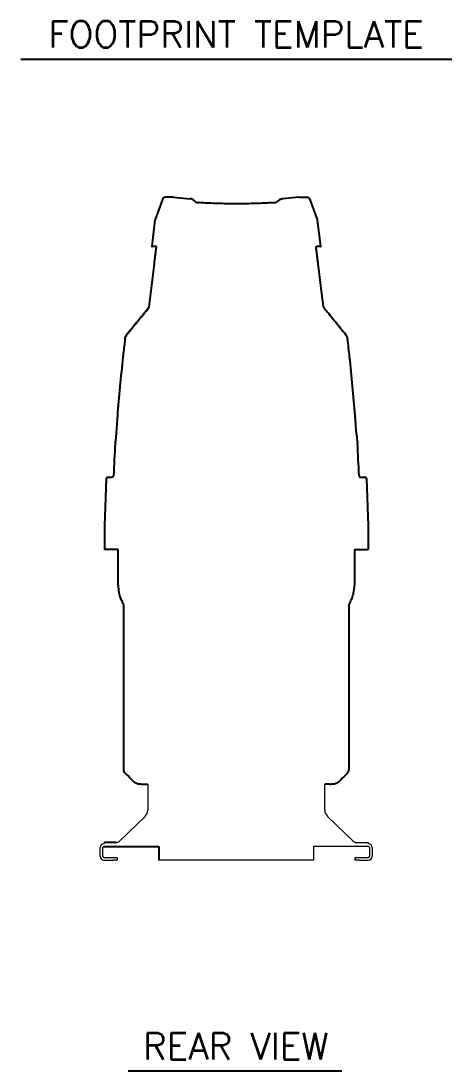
# Model space of a CAD drawing. Extents: x 16.7 to 113.1, y 4.5 to 84.5.
# Drawn here: x 100.87 to 113.12, y 54.68 to 84.54 of the extents above; entities that cross this region are included whole.
import ezdxf
from ezdxf.enums import TextEntityAlignment as Align

# ---------------------------------------------------------------- set-up
doc = ezdxf.new("R2010")
doc.units = 0
doc.header["$MEASUREMENT"] = 0
doc.linetypes.add('SLD-SOLID', pattern=[0])
doc.layers.add('OBJECT', color=7, linetype='CONTINUOUS')
doc.styles.get("Standard").update_dxf_attribs({"font": 'SIMPLEX'})

msp = doc.modelspace()

# ---------------------------------------------------------------- linework, layer by layer
at = {"layer": 'OBJECT', "color": 1}
for p, q in [((100.87, 83.461), (113.121, 83.461)), ((103.914, 54.682), (109.986, 54.682))]:
    msp.add_line(p, q, dxfattribs=at)
at = {"layer": 'OBJECT', "linetype": 'SLD-SOLID'}
for p, q in [((104.891, 79.465), (104.683, 78.899)), ((105.205, 79.53), (104.971, 79.529)), ((108.774, 79.53), (109.008, 79.529)), ((109.298, 78.899), (109.089, 79.465)), ((105.989, 79.374), (105.927, 79.377)), ((107.99, 79.374), (108.053, 79.377)), ((104.677, 78.877), (104.587, 78.142)), ((109.393, 78.142), (109.303, 78.877)), ((104.724, 78.13), (104.597, 78.13)), ((109.383, 78.13), (109.256, 78.13)), ((104.496, 76.383), (104.497, 76.382)), ((103.881, 75.627), (103.881, 75.627)), ((103.827, 75.5), (103.827, 75.5)), ((110.152, 75.5), (110.153, 75.5)), ((103.448, 71.563), (103.319, 71.561)), ((110.66, 71.561), (110.531, 71.563)), ((103.242, 70.185), (103.242, 69.51)), ((110.738, 70.185), (110.738, 69.51)), ((103.63, 69.51), (103.242, 69.51)), ((103.63, 68.495), (103.63, 69.51)), ((110.35, 69.51), (110.738, 69.51)), ((110.35, 69.51), (110.35, 68.495)), ((103.795, 63.241), (103.795, 67.925)), ((110.185, 67.925), (110.185, 63.241)), ((103.889, 63.095), (103.831, 63.153)), ((110.148, 63.153), (110.09, 63.095))]:
    msp.add_line(p, q, dxfattribs=at)
at = {"layer": 'OBJECT'}
for p, q in [((105.205, 79.53), (105.68, 79.487)), ((108.774, 79.53), (108.3, 79.487)), ((104.511, 76.41), (104.497, 76.382)), ((109.469, 76.41), (109.477, 76.388)), ((103.29, 71.531), (103.242, 70.185)), ((110.69, 71.531), (110.738, 70.185)), ((104.33, 62.84), (104.474, 62.84)), ((109.649, 62.84), (109.506, 62.84)), ((103.227, 61.067), (104.787, 61.067)), ((103.575, 61.178), (103.23, 61.178)), ((104.787, 61.067), (104.787, 60.682))]:
    msp.add_line(p, q, dxfattribs=at)
at = {"layer": 'OBJECT', "linetype": 'SLD-SOLID', "lineweight": 15}
for p, q in [((104.474, 62.84), (104.474, 62.104)), ((109.506, 62.104), (109.506, 62.84)), ((104.397, 61.924), (103.662, 61.213)), ((110.318, 61.213), (109.582, 61.924)), ((103.122, 60.787), (103.122, 61.037)), ((103.197, 60.787), (103.197, 61.037)), ((103.23, 61.178), (103.23, 61.142)), ((110.747, 61.067), (109.187, 61.067)), ((109.187, 61.067), (109.187, 60.682)), ((110.405, 61.178), (110.75, 61.178)), ((110.747, 61.142), (110.75, 61.142)), ((110.75, 61.142), (110.75, 61.178)), ((110.777, 61.037), (110.777, 60.787)), ((110.852, 61.037), (110.852, 60.787)), ((103.227, 60.757), (103.482, 60.757)), ((103.227, 60.682), (103.482, 60.682)), ((103.482, 60.757), (103.607, 60.757)), ((103.607, 60.682), (103.482, 60.682)), ((103.607, 60.757), (103.607, 60.682)), ((109.187, 60.682), (104.787, 60.682)), ((110.367, 60.682), (110.367, 60.757)), ((110.367, 60.757), (110.492, 60.757)), ((110.492, 60.682), (110.367, 60.682)), ((110.492, 60.757), (110.747, 60.757)), ((110.492, 60.682), (110.747, 60.682))]:
    msp.add_line(p, q, dxfattribs=at)
at = {"layer": 'OBJECT', "linetype": 'SLD-SOLID'}
for centre, radius, start, end in [((104.979, 79.439), 0.0904, 95.1359, 163.4201), ((105.418, 78.901), 0.652, 47.8757, 61.8767), ((108.561, 78.901), 0.652, 118.1233, 132.1243), ((108.997, 79.433), 0.0967, 19.18, 82.7459), ((105.938, 79.808), 0.431, 258.9836, 268.4601), ((108.041, 79.808), 0.431, 271.5399, 281.0164), ((104.777, 78.865), 0.1, 159.8, 173), ((109.204, 78.865), 0.1, 7, 20.2), ((104.597, 78.14), 0.01, 173, 270), ((109.383, 78.14), 0.01, 270, 7), ((109.463, 76.366), 0.0261, 34.5063, 56.0584), ((114.357, 73.074), 3.96, 184.2413, 187.7363), ((154.116, 69.51), 50.66, 176.5706, 177.6226), ((103.83, 72.503), 0.286, 171.9402, 172.4801), ((59.864, 69.51), 50.66, 2.3774, 3.4294), ((103.32, 71.531), 0.03, 91, 180), ((103.449, 71.614), 0.05, 268.6793, 357.9452), ((110.532, 71.615), 0.0514, 183.0953, 269.469), ((110.66, 71.531), 0.03, 0, 89)]:
    msp.add_arc(centre, radius, start, end, dxfattribs=at)
at = {"layer": 'OBJECT', "linetype": 'SLD-SOLID', "lineweight": 15}
for centre, radius, start, end in [((104.224, 62.104), 0.25, 314.0077, 0), ((109.756, 62.104), 0.25, 180, 225.9923), ((103.227, 61.037), 0.105, 90, 180), ((103.227, 61.037), 0.03, 90, 180), ((103.575, 61.303), 0.125, 270, 314.0077), ((110.405, 61.303), 0.125, 225.9923, 270), ((110.747, 61.037), 0.105, 0, 90), ((110.747, 61.037), 0.03, 0, 90), ((103.227, 60.787), 0.105, 180, 270), ((103.227, 60.787), 0.03, 180, 270), ((110.747, 60.787), 0.03, 270, 0), ((110.747, 60.787), 0.105, 270, 0)]:
    msp.add_arc(centre, radius, start, end, dxfattribs=at)
at = {"layer": 'OBJECT', "linetype": 'SLD-SOLID'}
for points, knots in [([(105.726, 79.476), (105.725, 79.477), (105.715, 79.484), (105.698, 79.487), (105.684, 79.487), (105.68, 79.487), (105.68, 79.487)], [0, 0, 0, 0, 0.079323, 0.761323, 0.990732, 1, 1, 1, 1]), ([(108.254, 79.476), (108.255, 79.477), (108.265, 79.484), (108.281, 79.487), (108.296, 79.487), (108.3, 79.487), (108.3, 79.487)], [0, 0, 0, 0, 0.079323, 0.761323, 0.990732, 1, 1, 1, 1]), ([(108.007, 79.373), (107.96, 79.371), (107.849, 79.364), (107.664, 79.356), (107.454, 79.349), (107.242, 79.345), (107.029, 79.343), (106.816, 79.344), (106.602, 79.347), (106.379, 79.354), (106.172, 79.362), (106.04, 79.37), (105.984, 79.373)], [0, 0, 0, 0, 0.073735, 0.174905, 0.279004, 0.383102, 0.484278, 0.585454, 0.689583, 0.793713, 0.912817, 1, 1, 1, 1]), ([(104.511, 76.41), (104.561, 76.82), (104.617, 77.271), (104.677, 77.763), (104.692, 77.886), (104.707, 78.009), (104.718, 78.09), (104.724, 78.13)], [0, 0, 0, 0, 0.71491, 0.786401, 0.857893, 0.929384, 1, 1, 1, 1]), ([(109.469, 76.41), (109.418, 76.82), (109.363, 77.271), (109.303, 77.763), (109.287, 77.886), (109.273, 78.009), (109.262, 78.09), (109.256, 78.13)], [0, 0, 0, 0, 0.71491, 0.786401, 0.857893, 0.929384, 1, 1, 1, 1]), ([(103.881, 75.627), (103.904, 75.655), (104.014, 75.79), (104.219, 76.042), (104.402, 76.266), (104.497, 76.382)], [0, 0, 0, 0, 0.10781, 0.539052, 1, 1, 1, 1]), ([(104.497, 76.382), (104.474, 76.355), (104.364, 76.22), (104.158, 75.968), (103.975, 75.743), (103.881, 75.627)], [0, 0, 0, 0, 0.107776, 0.53888, 1, 1, 1, 1]), ([(104.497, 76.382), (104.497, 76.382), (104.497, 76.382), (104.497, 76.383), (104.497, 76.383), (104.497, 76.383), (104.497, 76.383), (104.497, 76.383), (104.497, 76.383), (104.497, 76.383), (104.497, 76.383), (104.497, 76.383), (104.497, 76.382), (104.497, 76.382)], [0, 0, 0, 0, 0.057544, 0.181946, 0.187743, 0.289765, 0.363759, 0.437966, 0.522194, 0.605856, 0.707241, 0.86305, 1, 1, 1, 1]), ([(109.483, 76.382), (109.483, 76.382), (109.483, 76.382), (109.483, 76.383), (109.483, 76.383), (109.483, 76.383), (109.483, 76.383), (109.483, 76.383), (109.483, 76.383), (109.483, 76.383), (109.483, 76.383), (109.483, 76.382), (109.483, 76.382)], [0, 0, 0, 0, 0.102542, 0.238797, 0.342487, 0.423099, 0.496347, 0.573125, 0.662854, 0.751501, 0.862396, 1, 1, 1, 1]), ([(109.483, 76.382), (109.505, 76.355), (109.616, 76.22), (109.821, 75.968), (110.004, 75.743), (110.098, 75.627)], [0, 0, 0, 0, 0.10781, 0.539052, 1, 1, 1, 1]), ([(103.827, 75.5), (103.831, 75.518), (103.839, 75.565), (103.866, 75.604), (103.881, 75.627)], [0, 0, 0, 0, 0.404221, 1, 1, 1, 1]), ([(103.881, 75.627), (103.869, 75.612), (103.853, 75.593), (103.847, 75.57), (103.846, 75.564)], [0, 0, 0, 0, 0.77501, 1, 1, 1, 1]), ([(110.098, 75.627), (110.109, 75.612), (110.137, 75.574), (110.146, 75.527), (110.152, 75.5)], [0, 0, 0, 0, 0.404079, 1, 1, 1, 1]), ([(103.827, 75.5), (103.822, 75.465), (103.802, 75.291), (103.75, 74.839), (103.679, 74.143), (103.616, 73.416), (103.585, 72.968), (103.573, 72.799)], [0, 0, 0, 0, 0.038703, 0.193516, 0.503195, 0.812873, 1, 1, 1, 1]), ([(110.406, 72.799), (110.404, 72.834), (110.392, 73.009), (110.359, 73.462), (110.299, 74.16), (110.225, 74.885), (110.173, 75.332), (110.153, 75.5)], [0, 0, 0, 0, 0.038703, 0.193516, 0.503195, 0.812873, 1, 1, 1, 1]), ([(103.572, 72.78), (103.57, 72.756), (103.566, 72.702), (103.558, 72.628), (103.551, 72.571), (103.547, 72.539), (103.547, 72.54), (103.547, 72.541)], [0, 0, 0, 0, 0.184768, 0.411838, 0.638244, 0.864506, 1, 1, 1, 1]), ([(103.63, 68.495), (103.634, 68.43), (103.642, 68.295), (103.695, 68.126), (103.746, 68.03), (103.764, 67.995)], [0, 0, 0, 0, 0.375049, 0.776984, 1, 1, 1, 1]), ([(110.216, 67.995), (110.239, 68.04), (110.286, 68.13), (110.337, 68.298), (110.345, 68.422), (110.35, 68.495)], [0, 0, 0, 0, 0.287513, 0.581795, 1, 1, 1, 1]), ([(103.795, 67.925), (103.794, 67.932), (103.793, 67.943), (103.788, 67.953), (103.787, 67.956)], [0, 0, 0, 0, 0.64356, 1, 1, 1, 1]), ([(110.193, 67.956), (110.19, 67.95), (110.185, 67.94), (110.185, 67.929), (110.185, 67.925)], [0, 0, 0, 0, 0.64356, 1, 1, 1, 1]), ([(103.831, 63.153), (103.821, 63.166), (103.802, 63.19), (103.795, 63.223), (103.795, 63.239), (103.795, 63.241)], [0, 0, 0, 0, 0.499398, 0.929179, 1, 1, 1, 1]), ([(104.088, 62.896), (104.03, 62.955), (103.963, 63.021), (103.897, 63.088), (103.889, 63.095)], [0, 0, 0, 0, 0.885696, 1, 1, 1, 1]), ([(110.09, 63.095), (110.032, 63.036), (109.965, 62.97), (109.899, 62.904), (109.891, 62.896)], [0, 0, 0, 0, 0.885696, 1, 1, 1, 1]), ([(110.148, 63.153), (110.158, 63.166), (110.177, 63.19), (110.184, 63.223), (110.185, 63.239), (110.185, 63.241)], [0, 0, 0, 0, 0.499398, 0.929179, 1, 1, 1, 1]), ([(104.172, 62.854), (104.158, 62.856), (104.129, 62.861), (104.106, 62.88), (104.095, 62.89)], [0, 0, 0, 0, 0.5, 1, 1, 1, 1]), ([(109.885, 62.89), (109.874, 62.88), (109.851, 62.861), (109.822, 62.856), (109.807, 62.854)], [0, 0, 0, 0, 0.5, 1, 1, 1, 1])]:
    msp.add_open_spline(points, degree=3, knots=knots, dxfattribs=at)
for points in [[(103.83, 75.512), (103.827, 75.5)], [(103.573, 72.799), (103.572, 72.78)], [(110.408, 72.78), (110.406, 72.799)], [(103.787, 67.956), (103.764, 67.995)], [(110.216, 67.995), (110.193, 67.956)], [(104.095, 62.89), (104.088, 62.896)], [(104.172, 62.854), (104.33, 62.84)], [(109.649, 62.84), (109.807, 62.854)], [(109.891, 62.896), (109.885, 62.89)]]:
    msp.add_open_spline(points, degree=1, dxfattribs=at)

# ---------------------------------------------------------------- texts
at = {"layer": 'OBJECT', "color": 1}
for s, p in [('FOOTPRINT TEMPLATE', (106.979, 83.792)), ('REAR VIEW', (106.973, 55.013))]:
    msp.add_text(s, height=0.75, dxfattribs=at).set_placement(p, align=Align.CENTER)

doc.saveas('drawing.dxf')
